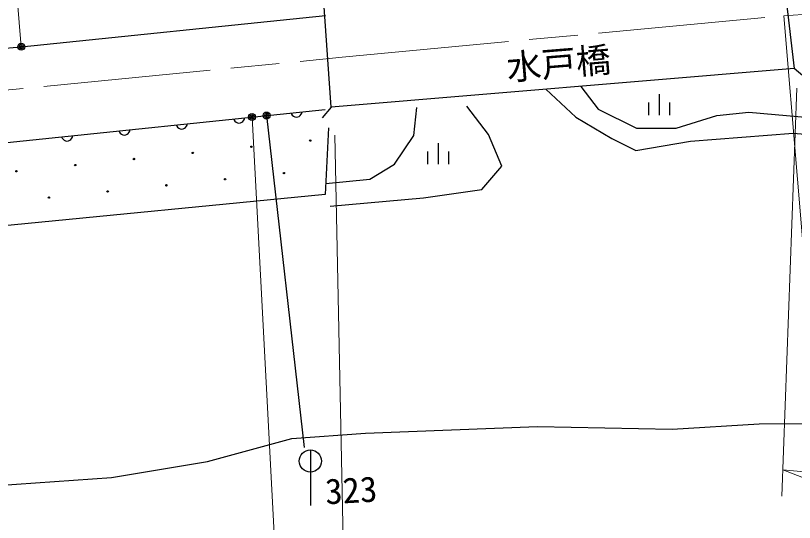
# Model space of a CAD drawing. Units: millimetres, scale not verified. Extents: x 40000 to 680000, y 20000 to 380000.
# Drawn here: x 383040 to 438983, y 270524 to 306947 of the extents above; entities that cross this region are included whole.
import ezdxf
from ezdxf.enums import TextEntityAlignment as Align

# ---------------------------------------------------------------- set-up
doc = ezdxf.new("R2010")
doc.units = ezdxf.units.MM
doc.header["$LTSCALE"] = 1000
doc.linetypes.add('CHAIN', pattern=[18.5, 12, -1.5, 3.5, -1.5])
for name, color, linetype, lineweight in [('M-BGD', 7, 'Continuous', 25), ('M-BMK', 2, 'CHAIN', 13), ('M-STR-HTXT', 7, 'Continuous', 13), ('M-STR-STR1', 1, 'Continuous', 25), ('M-STR-STRC', 7, 'Continuous', 25)]:
    doc.layers.add(name, color=color, linetype=linetype, lineweight=lineweight)
doc.styles.add('ＭＳ ゴシック', font='')
doc.styles.get('ＭＳ ゴシック').set_extended_font_data('MS Gothic')

msp = doc.modelspace()

# ---------------------------------------------------------------- linework, layer by layer
at = {"layer": 'M-BGD'}
for p, q in [((383451, 304708), (405311, 306961)), ((319693, 298676), (383451, 304708)), ((421136, 301651), (423278, 299635)), ((423632, 301860), (424886, 300232)), ((429262, 301299), (429262, 299799)), ((417011, 298402), (415453, 300439)), ((428512, 300699), (428512, 299799)), ((430012, 300699), (430012, 299799)), ((372333, 296764), (405277, 300206)), ((402820, 299950), (402862, 299858)), ((402862, 299858), (402918, 299783)), ((403554, 299850), (403594, 299934)), ((403594, 299934), (403615, 300033)), ((411635, 298336), (411865, 300330)), ((424886, 300232), (427647, 298852)), ((433398, 299772), (435699, 300002)), ((435699, 300002), (440837, 299542)), ((398702, 299519), (398744, 299427)), ((398744, 299427), (398800, 299353)), ((398800, 299353), (398888, 299282)), ((399290, 299275), (399365, 299331)), ((399365, 299331), (399436, 299419)), ((399436, 299419), (399476, 299504)), ((399476, 299504), (399498, 299603)), ((402918, 299783), (403006, 299712)), ((403006, 299712), (403090, 299672)), ((403090, 299672), (403189, 299651)), ((403189, 299651), (403316, 299664)), ((403316, 299664), (403408, 299706)), ((403408, 299706), (403483, 299762)), ((403483, 299762), (403554, 299850)), ((423278, 299635), (425866, 298102)), ((430484, 298852), (433398, 299772)), ((391240, 298643), (391262, 298742)), ((394584, 299089), (394626, 298997)), ((394626, 298997), (394682, 298922)), ((394682, 298922), (394770, 298851)), ((394770, 298851), (394854, 298812)), ((394854, 298812), (394953, 298790)), ((394953, 298790), (395080, 298803)), ((395080, 298803), (395173, 298845)), ((395173, 298845), (395247, 298901)), ((395247, 298901), (395318, 298989)), ((395318, 298989), (395358, 299074)), ((395358, 299074), (395380, 299172)), ((398888, 299282), (398972, 299242)), ((398972, 299242), (399071, 299220)), ((399071, 299220), (399198, 299234)), ((399198, 299234), (399290, 299275)), ((405516, 298888), (405277, 294095)), ((427647, 298852), (430484, 298852)), ((386348, 298229), (386390, 298136)), ((387083, 298128), (387122, 298213)), ((387122, 298213), (387144, 298312)), ((390466, 298659), (390508, 298567)), ((390508, 298567), (390564, 298492)), ((390564, 298492), (390652, 298421)), ((390652, 298421), (390736, 298382)), ((390736, 298382), (390835, 298360)), ((390835, 298360), (390963, 298373)), ((390963, 298373), (391055, 298415)), ((391055, 298415), (391129, 298471)), ((391129, 298471), (391201, 298559)), ((391201, 298559), (391240, 298643)), ((410254, 296266), (411635, 298336)), ((417970, 296125), (417011, 298402)), ((431522, 297910), (438903, 298485)), ((438903, 298485), (444846, 298006)), ((386390, 298136), (386446, 298062)), ((386446, 298062), (386534, 297991)), ((386534, 297991), (386619, 297951)), ((386619, 297951), (386717, 297929)), ((386717, 297929), (386845, 297943)), ((386845, 297943), (386937, 297984)), ((386937, 297984), (387011, 298041)), ((387011, 298041), (387083, 298128)), ((413388, 297771), (413388, 296271)), ((425866, 298102), (427591, 297239)), ((427591, 297239), (431522, 297910)), ((412638, 297171), (412638, 296271)), ((414138, 297171), (414138, 296271)), ((408490, 295192), (410254, 296266)), ((416532, 294448), (417970, 296125)), ((405316, 294890), (408490, 295192)), ((412338, 293849), (416532, 294448)), ((405277, 294095), (371006, 290740)), ((405628, 293250), (412338, 293849)), ((430211, 277232), (436442, 277615)), ((436442, 277615), (440877, 277644)), ((402891, 276561), (408163, 276944)), ((408163, 276944), (420529, 277424)), ((420529, 277424), (430211, 277232)), ((396826, 274903), (402891, 276561)), ((389924, 273753), (396826, 274903)), ((378804, 272986), (389924, 273753))]:
    msp.add_line(p, q, dxfattribs=at)
for centre, radius in [((383451, 304708), 250), ((383451, 304708), 150), ((383451, 304708), 50), ((400022, 299657), 250), ((401070, 299767), 250), ((401070, 299767), 150), ((400022, 299657), 150), ((400022, 299657), 50), ((401070, 299767), 50), ((404201, 297961), 50), ((395762, 297079), 50), ((399982, 297520), 50), ((391542, 296639), 50), ((387323, 296198), 50), ((383103, 295757), 50), ((402312, 295631), 50), ((398092, 295190), 50), ((389653, 294308), 50), ((393873, 294749), 50), ((385433, 293867), 50)]:
    msp.add_circle(centre, radius, dxfattribs=at)
at = {"layer": 'M-BMK'}
for p, q in [((438212, 306933), (442837, 307252)), ((406500, 303953), (438212, 306933)), ((366654, 300046), (406500, 303953))]:
    msp.add_line(p, q, dxfattribs=at)
at = {"layer": 'M-STR-HTXT'}
for p, q in [((380153, 343973), (383451, 304708)), ((438212, 306933), (440191, 283463)), ((439160, 301729), (438069, 272401)), ((400022, 299657), (402216, 258577)), ((405960, 298363), (406663, 265364)), ((497535, 251214), (438140, 274307)), ((438140, 274307), (439690, 274154))]:
    msp.add_line(p, q, dxfattribs=at)
for centre, radius in [((383451, 304708), 250), ((383451, 304708), 150), ((383451, 304708), 50), ((400022, 299657), 250), ((400022, 299657), 150), ((400022, 299657), 50)]:
    msp.add_circle(centre, radius, dxfattribs=at)
at = {"layer": 'M-STR-STR1'}
for p, q in [((438001, 311289), (438960, 303141)), ((405696, 300361), (405120, 308797)), ((438960, 303141), (405696, 300361)), ((439723, 302495), (438960, 303141)), ((405696, 300361), (405050, 299597))]:
    msp.add_line(p, q, dxfattribs=at)
at = {"layer": 'M-STR-STRC'}
for p, q in [((401070, 299767), (403769, 275913)), ((404216, 275733), (404216, 271733))]:
    msp.add_line(p, q, dxfattribs=at)
for centre, radius in [((401070, 299767), 250), ((401070, 299767), 150), ((401070, 299767), 50), ((404216, 274933), 800)]:
    msp.add_circle(centre, radius, dxfattribs=at)

# ---------------------------------------------------------------- texts
at = {"layer": 'M-STR-STR1', "style": 'ＭＳ ゴシック'}
msp.add_text('水戸橋', height=1833, rotation=4.677, dxfattribs=at).set_placement((418428, 301746), align=Align.BOTTOM_LEFT)
at = {"layer": 'M-STR-STRC', "style": 'ＭＳ ゴシック'}
msp.add_text('323', height=1833, rotation=3.2, dxfattribs=at).set_placement((407145, 272838), align=Align.MIDDLE_CENTER)

doc.saveas('drawing.dxf')
